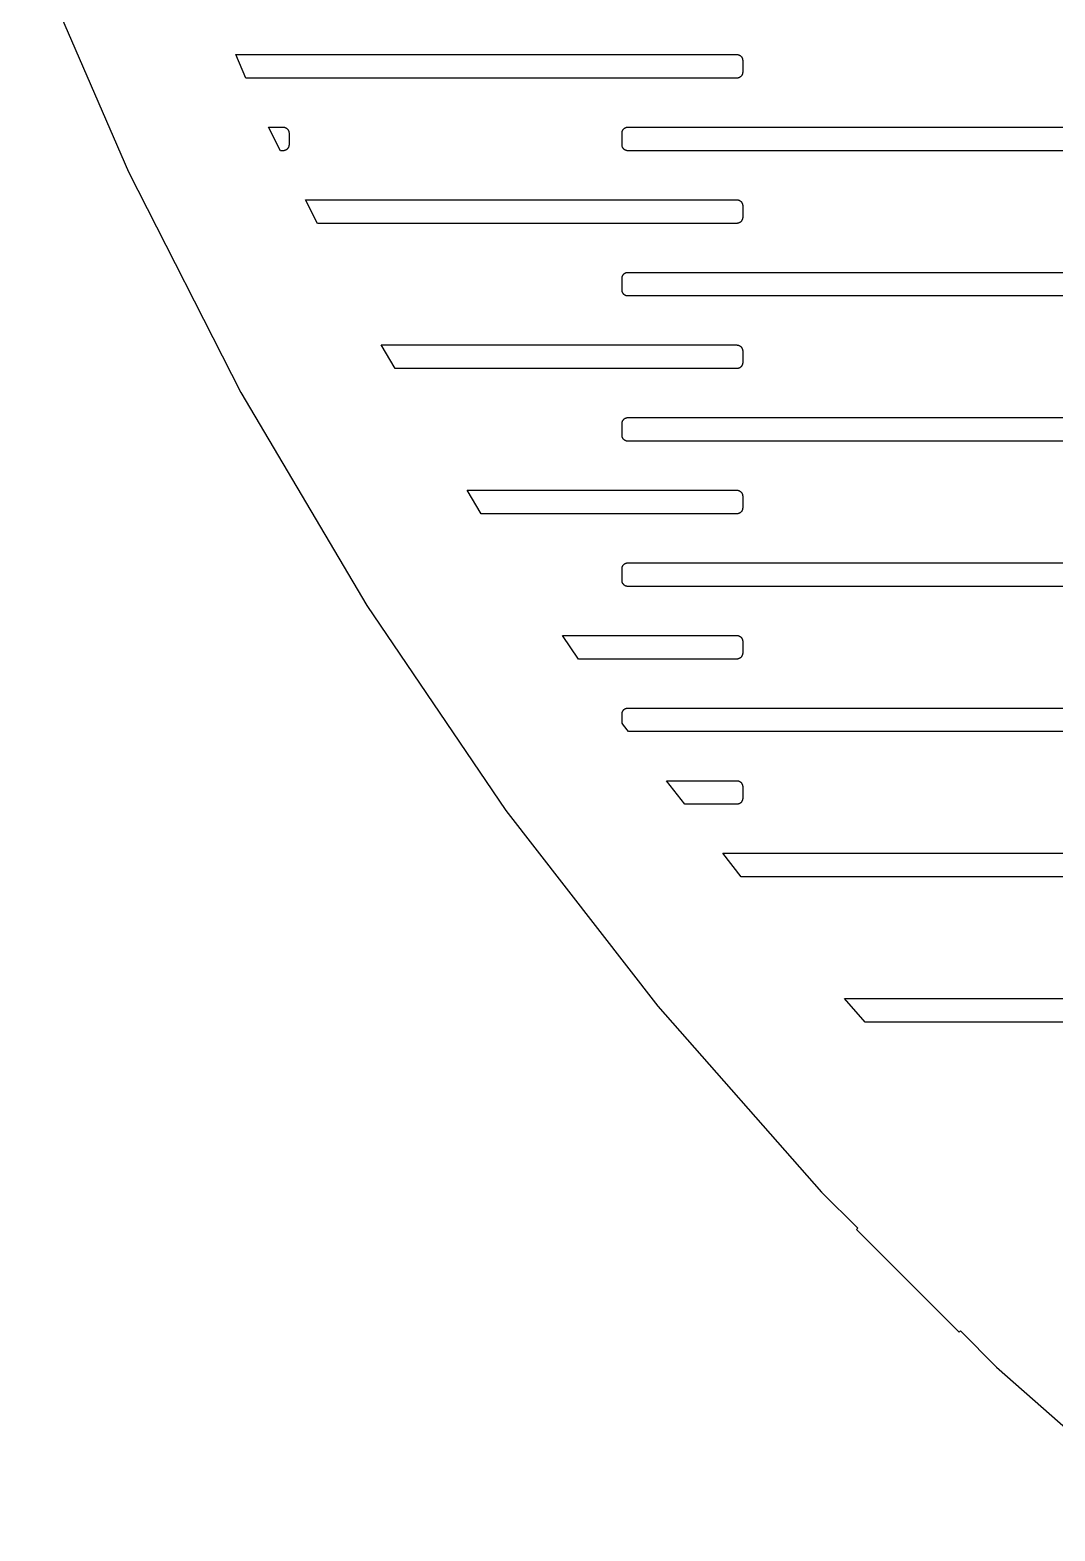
# Model space of a CAD drawing. Header units: metres. Extents: x -217 to 217, y -217 to 217.
# Drawn here: x -201.9 to -145.5, y -167.4 to -84.7 of the extents above; entities that cross this region are included whole.
import ezdxf

# ---------------------------------------------------------------- set-up
doc = ezdxf.new("R2010")
doc.units = ezdxf.units.M

msp = doc.modelspace()

# ---------------------------------------------------------------- linework, layer by layer
for p, q in [((-201.945, -79.9556), (-196.526, -92.4781)), ((-190.044, -87.3222), (-190.607, -86.0222)), ((-190.607, -86.0222), (-162.997, -86.0222)), ((-162.997, -86.0222), (-162.977, -86.0228)), ((-162.977, -86.0228), (-162.956, -86.0248)), ((-162.956, -86.0248), (-162.936, -86.028)), ((-162.936, -86.028), (-162.916, -86.0324)), ((-162.916, -86.0324), (-162.897, -86.0381)), ((-162.897, -86.0381), (-162.878, -86.045)), ((-162.878, -86.045), (-162.859, -86.0531)), ((-162.859, -86.0531), (-162.841, -86.0624)), ((-162.841, -86.0624), (-162.823, -86.0728)), ((-162.823, -86.0728), (-162.806, -86.0843)), ((-162.806, -86.0843), (-162.79, -86.0968)), ((-162.79, -86.0968), (-162.775, -86.1103)), ((-162.775, -86.1103), (-162.76, -86.1247)), ((-162.76, -86.1247), (-162.747, -86.14)), ((-162.747, -86.14), (-162.734, -86.1562)), ((-162.734, -86.1562), (-162.723, -86.173)), ((-162.723, -86.173), (-162.712, -86.1906)), ((-162.712, -86.1906), (-162.703, -86.2088)), ((-162.703, -86.2088), (-162.695, -86.2276)), ((-162.695, -86.2276), (-162.688, -86.2468)), ((-162.688, -86.2468), (-162.682, -86.2664)), ((-162.682, -86.2664), (-162.678, -86.2863)), ((-162.678, -86.2863), (-162.675, -86.3065)), ((-162.675, -86.3065), (-162.673, -86.3268)), ((-162.673, -86.3268), (-162.672, -86.3472)), ((-162.672, -86.3472), (-162.672, -86.9972)), ((-162.997, -87.3222), (-190.044, -87.3222)), ((-162.977, -87.3215), (-162.997, -87.3222)), ((-162.956, -87.3196), (-162.977, -87.3215)), ((-162.936, -87.3164), (-162.956, -87.3196)), ((-162.916, -87.312), (-162.936, -87.3164)), ((-162.897, -87.3063), (-162.916, -87.312)), ((-162.878, -87.2994), (-162.897, -87.3063)), ((-162.859, -87.2913), (-162.878, -87.2994)), ((-162.841, -87.282), (-162.859, -87.2913)), ((-162.823, -87.2716), (-162.841, -87.282)), ((-162.806, -87.2601), (-162.823, -87.2716)), ((-162.79, -87.2476), (-162.806, -87.2601)), ((-162.775, -87.2341), (-162.79, -87.2476)), ((-162.76, -87.2197), (-162.775, -87.2341)), ((-162.747, -87.2044), (-162.76, -87.2197)), ((-162.734, -87.1882), (-162.747, -87.2044)), ((-162.723, -87.1713), (-162.734, -87.1882)), ((-162.712, -87.1538), (-162.723, -87.1713)), ((-162.703, -87.1356), (-162.712, -87.1538)), ((-162.695, -87.1168), (-162.703, -87.1356)), ((-162.688, -87.0976), (-162.695, -87.1168)), ((-162.682, -87.078), (-162.688, -87.0976)), ((-162.678, -87.0581), (-162.682, -87.078)), ((-162.675, -87.0379), (-162.678, -87.0581)), ((-162.673, -87.0176), (-162.675, -87.0379)), ((-162.672, -86.9972), (-162.673, -87.0176)), ((-188.141, -91.3222), (-188.803, -90.0222)), ((-188.803, -90.0222), (-187.997, -90.0222)), ((-187.997, -90.0222), (-187.977, -90.0228)), ((-187.977, -90.0228), (-187.956, -90.0248)), ((-187.956, -90.0248), (-187.936, -90.028)), ((-187.936, -90.028), (-187.916, -90.0324)), ((-187.916, -90.0324), (-187.897, -90.0381)), ((-187.897, -90.0381), (-187.878, -90.045)), ((-187.878, -90.045), (-187.859, -90.0531)), ((-187.859, -90.0531), (-187.841, -90.0624)), ((-187.841, -90.0624), (-187.823, -90.0728)), ((-187.823, -90.0728), (-187.806, -90.0843)), ((-187.806, -90.0843), (-187.79, -90.0968)), ((-187.79, -90.0968), (-187.775, -90.1103)), ((-187.775, -90.1103), (-187.76, -90.1247)), ((-169.234, -90.1247), (-169.22, -90.1103)), ((-169.22, -90.1103), (-169.204, -90.0968)), ((-169.204, -90.0968), (-169.188, -90.0843)), ((-169.188, -90.0843), (-169.171, -90.0728)), ((-169.171, -90.0728), (-169.154, -90.0624)), ((-169.154, -90.0624), (-169.136, -90.0531)), ((-169.136, -90.0531), (-169.117, -90.045)), ((-169.117, -90.045), (-169.098, -90.0381)), ((-169.098, -90.0381), (-169.078, -90.0324)), ((-169.078, -90.0324), (-169.058, -90.028)), ((-169.058, -90.028), (-169.038, -90.0248)), ((-169.038, -90.0248), (-169.018, -90.0228)), ((-169.018, -90.0228), (-168.997, -90.0222)), ((-168.997, -90.0222), (-137.997, -90.0222)), ((-187.76, -90.1247), (-187.747, -90.14)), ((-187.747, -90.14), (-187.734, -90.1562)), ((-187.734, -90.1562), (-187.723, -90.173)), ((-187.723, -90.173), (-187.712, -90.1906)), ((-187.712, -90.1906), (-187.703, -90.2088)), ((-187.703, -90.2088), (-187.695, -90.2276)), ((-187.695, -90.2276), (-187.688, -90.2468)), ((-187.688, -90.2468), (-187.682, -90.2664)), ((-187.682, -90.2664), (-187.678, -90.2863)), ((-187.678, -90.2863), (-187.675, -90.3065)), ((-187.675, -90.3065), (-187.673, -90.3268)), ((-187.673, -90.3268), (-187.672, -90.3472)), ((-187.672, -90.3472), (-187.672, -90.9972)), ((-169.322, -90.3268), (-169.32, -90.3065)), ((-169.322, -90.3472), (-169.322, -90.3268)), ((-169.322, -90.9972), (-169.322, -90.3472)), ((-169.32, -90.3065), (-169.316, -90.2863)), ((-169.316, -90.2863), (-169.312, -90.2664)), ((-169.312, -90.2664), (-169.306, -90.2468)), ((-169.306, -90.2468), (-169.299, -90.2276)), ((-169.299, -90.2276), (-169.291, -90.2088)), ((-169.291, -90.2088), (-169.282, -90.1906)), ((-169.282, -90.1906), (-169.272, -90.173)), ((-169.272, -90.173), (-169.26, -90.1562)), ((-169.26, -90.1562), (-169.248, -90.14)), ((-169.248, -90.14), (-169.234, -90.1247)), ((-187.997, -91.3222), (-188.141, -91.3222)), ((-187.977, -91.3215), (-187.997, -91.3222)), ((-187.956, -91.3196), (-187.977, -91.3215)), ((-187.936, -91.3164), (-187.956, -91.3196)), ((-187.916, -91.312), (-187.936, -91.3164)), ((-187.897, -91.3063), (-187.916, -91.312)), ((-187.878, -91.2994), (-187.897, -91.3063)), ((-187.859, -91.2913), (-187.878, -91.2994)), ((-187.841, -91.282), (-187.859, -91.2913)), ((-187.823, -91.2716), (-187.841, -91.282)), ((-187.806, -91.2601), (-187.823, -91.2716)), ((-187.79, -91.2476), (-187.806, -91.2601)), ((-187.775, -91.2341), (-187.79, -91.2476)), ((-187.76, -91.2197), (-187.775, -91.2341)), ((-187.747, -91.2044), (-187.76, -91.2197)), ((-187.734, -91.1882), (-187.747, -91.2044)), ((-187.723, -91.1713), (-187.734, -91.1882)), ((-187.712, -91.1538), (-187.723, -91.1713)), ((-187.703, -91.1356), (-187.712, -91.1538)), ((-187.695, -91.1168), (-187.703, -91.1356)), ((-187.688, -91.0976), (-187.695, -91.1168)), ((-187.682, -91.078), (-187.688, -91.0976)), ((-187.678, -91.0581), (-187.682, -91.078)), ((-187.675, -91.0379), (-187.678, -91.0581)), ((-187.673, -91.0176), (-187.675, -91.0379)), ((-187.672, -90.9972), (-187.673, -91.0176)), ((-169.322, -91.0176), (-169.322, -90.9972)), ((-169.32, -91.0379), (-169.322, -91.0176)), ((-169.316, -91.0581), (-169.32, -91.0379)), ((-169.312, -91.078), (-169.316, -91.0581)), ((-169.306, -91.0976), (-169.312, -91.078)), ((-169.299, -91.1168), (-169.306, -91.0976)), ((-169.291, -91.1356), (-169.299, -91.1168)), ((-169.282, -91.1538), (-169.291, -91.1356)), ((-169.272, -91.1713), (-169.282, -91.1538)), ((-169.26, -91.1882), (-169.272, -91.1713)), ((-169.248, -91.2044), (-169.26, -91.1882)), ((-169.234, -91.2197), (-169.248, -91.2044)), ((-169.22, -91.2341), (-169.234, -91.2197)), ((-169.204, -91.2476), (-169.22, -91.2341)), ((-169.188, -91.2601), (-169.204, -91.2476)), ((-169.171, -91.2716), (-169.188, -91.2601)), ((-169.154, -91.282), (-169.171, -91.2716)), ((-169.136, -91.2913), (-169.154, -91.282)), ((-169.117, -91.2994), (-169.136, -91.2913)), ((-169.098, -91.3063), (-169.117, -91.2994)), ((-169.078, -91.312), (-169.098, -91.3063)), ((-169.058, -91.3164), (-169.078, -91.312)), ((-169.038, -91.3196), (-169.058, -91.3164)), ((-169.018, -91.3215), (-169.038, -91.3196)), ((-168.997, -91.3222), (-169.018, -91.3215)), ((-137.997, -91.3222), (-168.997, -91.3222)), ((-196.526, -92.4781), (-190.331, -104.636)), ((-186.103, -95.3222), (-186.765, -94.0222)), ((-186.765, -94.0222), (-162.997, -94.0222)), ((-162.997, -94.0222), (-162.977, -94.0228)), ((-162.977, -94.0228), (-162.956, -94.0248)), ((-162.956, -94.0248), (-162.936, -94.028)), ((-162.936, -94.028), (-162.916, -94.0324)), ((-162.916, -94.0324), (-162.897, -94.0381)), ((-162.897, -94.0381), (-162.878, -94.045)), ((-162.878, -94.045), (-162.859, -94.0531)), ((-162.859, -94.0531), (-162.841, -94.0624)), ((-162.841, -94.0624), (-162.823, -94.0728)), ((-162.823, -94.0728), (-162.806, -94.0843)), ((-162.806, -94.0843), (-162.79, -94.0968)), ((-162.79, -94.0968), (-162.775, -94.1103)), ((-162.775, -94.1103), (-162.76, -94.1247)), ((-162.76, -94.1247), (-162.747, -94.14)), ((-162.747, -94.14), (-162.734, -94.1562)), ((-162.734, -94.1562), (-162.723, -94.173)), ((-162.723, -94.173), (-162.712, -94.1906)), ((-162.712, -94.1906), (-162.703, -94.2088)), ((-162.703, -94.2088), (-162.695, -94.2276)), ((-162.695, -94.2276), (-162.688, -94.2468)), ((-162.688, -94.2468), (-162.682, -94.2664)), ((-162.682, -95.078), (-162.688, -95.0976)), ((-162.682, -94.2664), (-162.678, -94.2863)), ((-162.678, -95.0581), (-162.682, -95.078)), ((-162.678, -94.2863), (-162.675, -94.3065)), ((-162.675, -95.0379), (-162.678, -95.0581)), ((-162.675, -94.3065), (-162.673, -94.3268)), ((-162.673, -95.0176), (-162.675, -95.0379)), ((-162.673, -94.3268), (-162.672, -94.3472)), ((-162.672, -94.9972), (-162.673, -95.0176)), ((-162.672, -94.3472), (-162.672, -94.9972)), ((-162.997, -95.3222), (-186.103, -95.3222)), ((-162.977, -95.3215), (-162.997, -95.3222)), ((-162.956, -95.3196), (-162.977, -95.3215)), ((-162.936, -95.3164), (-162.956, -95.3196)), ((-162.916, -95.312), (-162.936, -95.3164)), ((-162.897, -95.3063), (-162.916, -95.312)), ((-162.878, -95.2994), (-162.897, -95.3063)), ((-162.859, -95.2913), (-162.878, -95.2994)), ((-162.841, -95.282), (-162.859, -95.2913)), ((-162.823, -95.2716), (-162.841, -95.282)), ((-162.806, -95.2601), (-162.823, -95.2716)), ((-162.79, -95.2476), (-162.806, -95.2601)), ((-162.775, -95.2341), (-162.79, -95.2476)), ((-162.76, -95.2197), (-162.775, -95.2341)), ((-162.747, -95.2044), (-162.76, -95.2197)), ((-162.734, -95.1882), (-162.747, -95.2044)), ((-162.723, -95.1713), (-162.734, -95.1882)), ((-162.712, -95.1538), (-162.723, -95.1713)), ((-162.703, -95.1356), (-162.712, -95.1538)), ((-162.695, -95.1168), (-162.703, -95.1356)), ((-162.688, -95.0976), (-162.695, -95.1168)), ((-169.322, -98.3268), (-169.32, -98.3065)), ((-169.322, -98.3472), (-169.322, -98.3268)), ((-169.322, -98.9972), (-169.322, -98.3472)), ((-169.32, -98.3065), (-169.316, -98.2863)), ((-169.316, -98.2863), (-169.312, -98.2664)), ((-169.312, -98.2664), (-169.306, -98.2468)), ((-169.306, -98.2468), (-169.299, -98.2276)), ((-169.299, -98.2276), (-169.291, -98.2088)), ((-169.291, -98.2088), (-169.282, -98.1906)), ((-169.282, -98.1906), (-169.272, -98.173)), ((-169.272, -98.173), (-169.26, -98.1562)), ((-169.26, -98.1562), (-169.248, -98.14)), ((-169.248, -98.14), (-169.234, -98.1247)), ((-169.234, -98.1247), (-169.22, -98.1103)), ((-169.22, -98.1103), (-169.204, -98.0968)), ((-169.204, -98.0968), (-169.188, -98.0843)), ((-169.188, -98.0843), (-169.171, -98.0728)), ((-169.171, -98.0728), (-169.154, -98.0624)), ((-169.154, -98.0624), (-169.136, -98.0531)), ((-169.136, -98.0531), (-169.117, -98.045)), ((-169.117, -98.045), (-169.098, -98.0381)), ((-169.098, -98.0381), (-169.078, -98.0324)), ((-169.078, -98.0324), (-169.058, -98.028)), ((-169.058, -98.028), (-169.038, -98.0248)), ((-169.038, -98.0248), (-169.018, -98.0228)), ((-169.018, -98.0228), (-168.997, -98.0222)), ((-168.997, -98.0222), (-137.997, -98.0222)), ((-169.322, -99.0176), (-169.322, -98.9972)), ((-169.32, -99.0379), (-169.322, -99.0176)), ((-169.316, -99.0581), (-169.32, -99.0379)), ((-169.312, -99.078), (-169.316, -99.0581)), ((-169.306, -99.0976), (-169.312, -99.078)), ((-169.299, -99.1168), (-169.306, -99.0976)), ((-169.291, -99.1356), (-169.299, -99.1168)), ((-169.282, -99.1538), (-169.291, -99.1356)), ((-169.272, -99.1713), (-169.282, -99.1538)), ((-169.26, -99.1882), (-169.272, -99.1713)), ((-169.248, -99.2044), (-169.26, -99.1882)), ((-169.234, -99.2197), (-169.248, -99.2044)), ((-169.22, -99.2341), (-169.234, -99.2197)), ((-169.204, -99.2476), (-169.22, -99.2341)), ((-169.188, -99.2601), (-169.204, -99.2476)), ((-169.171, -99.2716), (-169.188, -99.2601)), ((-169.154, -99.282), (-169.171, -99.2716)), ((-169.136, -99.2913), (-169.154, -99.282)), ((-169.117, -99.2994), (-169.136, -99.2913)), ((-169.098, -99.3063), (-169.117, -99.2994)), ((-169.078, -99.312), (-169.098, -99.3063)), ((-169.058, -99.3164), (-169.078, -99.312)), ((-169.038, -99.3196), (-169.058, -99.3164)), ((-169.018, -99.3215), (-169.038, -99.3196)), ((-168.997, -99.3222), (-169.018, -99.3215)), ((-137.997, -99.3222), (-168.997, -99.3222)), ((-181.818, -103.322), (-182.587, -102.022)), ((-182.587, -102.022), (-162.997, -102.022)), ((-162.997, -102.022), (-162.977, -102.023)), ((-162.977, -102.023), (-162.956, -102.025)), ((-162.956, -102.025), (-162.936, -102.028)), ((-162.936, -102.028), (-162.916, -102.032)), ((-162.916, -102.032), (-162.897, -102.038)), ((-162.897, -102.038), (-162.878, -102.045)), ((-162.878, -102.045), (-162.859, -102.053)), ((-162.859, -102.053), (-162.841, -102.062)), ((-162.841, -102.062), (-162.823, -102.073)), ((-162.823, -102.073), (-162.806, -102.084)), ((-162.806, -102.084), (-162.79, -102.097)), ((-162.79, -102.097), (-162.775, -102.11)), ((-162.775, -102.11), (-162.76, -102.125)), ((-162.76, -102.125), (-162.747, -102.14)), ((-162.747, -102.14), (-162.734, -102.156)), ((-162.734, -102.156), (-162.723, -102.173)), ((-162.723, -102.173), (-162.712, -102.191)), ((-162.712, -102.191), (-162.703, -102.209)), ((-162.703, -102.209), (-162.695, -102.228)), ((-162.695, -102.228), (-162.688, -102.247)), ((-162.688, -102.247), (-162.682, -102.266)), ((-162.682, -102.266), (-162.678, -102.286)), ((-162.678, -102.286), (-162.675, -102.306)), ((-162.675, -102.306), (-162.673, -102.327)), ((-162.673, -102.327), (-162.672, -102.347)), ((-162.672, -102.347), (-162.672, -102.997)), ((-162.997, -103.322), (-181.818, -103.322)), ((-162.977, -103.322), (-162.997, -103.322)), ((-162.956, -103.32), (-162.977, -103.322)), ((-162.936, -103.316), (-162.956, -103.32)), ((-162.916, -103.312), (-162.936, -103.316)), ((-162.897, -103.306), (-162.916, -103.312)), ((-162.878, -103.299), (-162.897, -103.306)), ((-162.859, -103.291), (-162.878, -103.299)), ((-162.841, -103.282), (-162.859, -103.291)), ((-162.823, -103.272), (-162.841, -103.282)), ((-162.806, -103.26), (-162.823, -103.272)), ((-162.79, -103.248), (-162.806, -103.26)), ((-162.775, -103.234), (-162.79, -103.248)), ((-162.76, -103.22), (-162.775, -103.234)), ((-162.747, -103.204), (-162.76, -103.22)), ((-162.734, -103.188), (-162.747, -103.204)), ((-162.723, -103.171), (-162.734, -103.188)), ((-162.712, -103.154), (-162.723, -103.171)), ((-162.703, -103.136), (-162.712, -103.154)), ((-162.695, -103.117), (-162.703, -103.136)), ((-162.688, -103.098), (-162.695, -103.117)), ((-162.682, -103.078), (-162.688, -103.098)), ((-162.678, -103.058), (-162.682, -103.078)), ((-162.675, -103.038), (-162.678, -103.058)), ((-162.673, -103.018), (-162.675, -103.038)), ((-162.672, -102.997), (-162.673, -103.018)), ((-190.331, -104.636), (-183.386, -116.38)), ((-169.322, -106.327), (-169.32, -106.306)), ((-169.322, -106.347), (-169.322, -106.327)), ((-169.322, -106.997), (-169.322, -106.347)), ((-169.32, -106.306), (-169.316, -106.286)), ((-169.316, -106.286), (-169.312, -106.266)), ((-169.312, -106.266), (-169.306, -106.247)), ((-169.306, -106.247), (-169.299, -106.228)), ((-169.299, -106.228), (-169.291, -106.209)), ((-169.291, -106.209), (-169.282, -106.191)), ((-169.282, -106.191), (-169.272, -106.173)), ((-169.272, -106.173), (-169.26, -106.156)), ((-169.26, -106.156), (-169.248, -106.14)), ((-169.248, -106.14), (-169.234, -106.125)), ((-169.234, -106.125), (-169.22, -106.11)), ((-169.22, -106.11), (-169.204, -106.097)), ((-169.204, -106.097), (-169.188, -106.084)), ((-169.188, -106.084), (-169.171, -106.073)), ((-169.171, -106.073), (-169.154, -106.062)), ((-169.154, -106.062), (-169.136, -106.053)), ((-169.136, -106.053), (-169.117, -106.045)), ((-169.117, -106.045), (-169.098, -106.038)), ((-169.098, -106.038), (-169.078, -106.032)), ((-169.078, -106.032), (-169.058, -106.028)), ((-169.058, -106.028), (-169.038, -106.025)), ((-169.038, -106.025), (-169.018, -106.023)), ((-169.018, -106.023), (-168.997, -106.022)), ((-168.997, -106.022), (-137.997, -106.022)), ((-169.322, -107.018), (-169.322, -106.997)), ((-169.32, -107.038), (-169.322, -107.018)), ((-169.316, -107.058), (-169.32, -107.038)), ((-169.312, -107.078), (-169.316, -107.058)), ((-169.306, -107.098), (-169.312, -107.078)), ((-169.299, -107.117), (-169.306, -107.098)), ((-169.291, -107.136), (-169.299, -107.117)), ((-169.282, -107.154), (-169.291, -107.136)), ((-169.272, -107.171), (-169.282, -107.154)), ((-169.26, -107.188), (-169.272, -107.171)), ((-169.248, -107.204), (-169.26, -107.188)), ((-169.234, -107.22), (-169.248, -107.204)), ((-169.22, -107.234), (-169.234, -107.22)), ((-169.204, -107.248), (-169.22, -107.234)), ((-169.188, -107.26), (-169.204, -107.248)), ((-169.171, -107.272), (-169.188, -107.26)), ((-169.154, -107.282), (-169.171, -107.272)), ((-169.136, -107.291), (-169.154, -107.282)), ((-169.117, -107.299), (-169.136, -107.291)), ((-169.098, -107.306), (-169.117, -107.299)), ((-169.078, -107.312), (-169.098, -107.306)), ((-169.058, -107.316), (-169.078, -107.312)), ((-169.038, -107.32), (-169.058, -107.316)), ((-169.018, -107.322), (-169.038, -107.32)), ((-168.997, -107.322), (-169.018, -107.322)), ((-137.997, -107.322), (-168.997, -107.322)), ((-177.087, -111.322), (-177.856, -110.022)), ((-177.856, -110.022), (-162.997, -110.022)), ((-162.997, -110.022), (-162.977, -110.023)), ((-162.977, -110.023), (-162.956, -110.025)), ((-162.956, -110.025), (-162.936, -110.028)), ((-162.936, -110.028), (-162.916, -110.032)), ((-162.916, -110.032), (-162.897, -110.038)), ((-162.897, -110.038), (-162.878, -110.045)), ((-162.878, -110.045), (-162.859, -110.053)), ((-162.859, -110.053), (-162.841, -110.062)), ((-162.841, -110.062), (-162.823, -110.073)), ((-162.823, -110.073), (-162.806, -110.084)), ((-162.806, -110.084), (-162.79, -110.097)), ((-162.79, -110.097), (-162.775, -110.11)), ((-162.775, -110.11), (-162.76, -110.125)), ((-162.76, -110.125), (-162.747, -110.14)), ((-162.747, -110.14), (-162.734, -110.156)), ((-162.734, -110.156), (-162.723, -110.173)), ((-162.723, -110.173), (-162.712, -110.191)), ((-162.712, -110.191), (-162.703, -110.209)), ((-162.703, -110.209), (-162.695, -110.228)), ((-162.695, -110.228), (-162.688, -110.247)), ((-162.688, -110.247), (-162.682, -110.266)), ((-162.682, -110.266), (-162.678, -110.286)), ((-162.678, -110.286), (-162.675, -110.306)), ((-162.675, -110.306), (-162.673, -110.327)), ((-162.673, -110.327), (-162.672, -110.347)), ((-162.672, -110.347), (-162.672, -110.997)), ((-162.997, -111.322), (-177.087, -111.322)), ((-162.977, -111.322), (-162.997, -111.322)), ((-162.956, -111.32), (-162.977, -111.322)), ((-162.936, -111.316), (-162.956, -111.32)), ((-162.916, -111.312), (-162.936, -111.316)), ((-162.897, -111.306), (-162.916, -111.312)), ((-162.878, -111.299), (-162.897, -111.306)), ((-162.859, -111.291), (-162.878, -111.299)), ((-162.841, -111.282), (-162.859, -111.291)), ((-162.823, -111.272), (-162.841, -111.282)), ((-162.806, -111.26), (-162.823, -111.272)), ((-162.79, -111.248), (-162.806, -111.26)), ((-162.775, -111.234), (-162.79, -111.248)), ((-162.76, -111.22), (-162.775, -111.234)), ((-162.747, -111.204), (-162.76, -111.22)), ((-162.734, -111.188), (-162.747, -111.204)), ((-162.723, -111.171), (-162.734, -111.188)), ((-162.712, -111.154), (-162.723, -111.171)), ((-162.703, -111.136), (-162.712, -111.154)), ((-162.695, -111.117), (-162.703, -111.136)), ((-162.688, -111.098), (-162.695, -111.117)), ((-162.682, -111.078), (-162.688, -111.098)), ((-162.678, -111.058), (-162.682, -111.078)), ((-162.675, -111.038), (-162.678, -111.058)), ((-162.673, -111.018), (-162.675, -111.038)), ((-162.672, -110.997), (-162.673, -111.018)), ((-169.22, -114.11), (-169.204, -114.097)), ((-169.204, -114.097), (-169.188, -114.084)), ((-169.188, -114.084), (-169.171, -114.073)), ((-169.171, -114.073), (-169.154, -114.062)), ((-169.154, -114.062), (-169.136, -114.053)), ((-169.136, -114.053), (-169.117, -114.045)), ((-169.117, -114.045), (-169.098, -114.038)), ((-169.098, -114.038), (-169.078, -114.032)), ((-169.078, -114.032), (-169.058, -114.028)), ((-169.058, -114.028), (-169.038, -114.025)), ((-169.038, -114.025), (-169.018, -114.023)), ((-169.018, -114.023), (-168.997, -114.022)), ((-168.997, -114.022), (-137.997, -114.022)), ((-169.322, -114.327), (-169.32, -114.306)), ((-169.322, -114.347), (-169.322, -114.327)), ((-169.322, -114.997), (-169.322, -114.347)), ((-169.32, -114.306), (-169.316, -114.286)), ((-169.316, -114.286), (-169.312, -114.266)), ((-169.312, -114.266), (-169.306, -114.247)), ((-169.306, -114.247), (-169.299, -114.228)), ((-169.299, -114.228), (-169.291, -114.209)), ((-169.291, -114.209), (-169.282, -114.191)), ((-169.282, -114.191), (-169.272, -114.173)), ((-169.272, -114.173), (-169.26, -114.156)), ((-169.26, -114.156), (-169.248, -114.14)), ((-169.248, -114.14), (-169.234, -114.125)), ((-169.234, -114.125), (-169.22, -114.11)), ((-169.322, -115.018), (-169.322, -114.997)), ((-169.32, -115.038), (-169.322, -115.018)), ((-169.316, -115.058), (-169.32, -115.038)), ((-169.312, -115.078), (-169.316, -115.058)), ((-169.306, -115.098), (-169.312, -115.078)), ((-169.299, -115.117), (-169.306, -115.098)), ((-169.291, -115.136), (-169.299, -115.117)), ((-169.282, -115.154), (-169.291, -115.136)), ((-169.272, -115.171), (-169.282, -115.154)), ((-169.26, -115.188), (-169.272, -115.171)), ((-169.248, -115.204), (-169.26, -115.188)), ((-169.234, -115.22), (-169.248, -115.204)), ((-169.22, -115.234), (-169.234, -115.22)), ((-169.204, -115.248), (-169.22, -115.234)), ((-169.188, -115.26), (-169.204, -115.248)), ((-169.171, -115.272), (-169.188, -115.26)), ((-169.154, -115.282), (-169.171, -115.272)), ((-169.136, -115.291), (-169.154, -115.282)), ((-169.117, -115.299), (-169.136, -115.291)), ((-169.098, -115.306), (-169.117, -115.299)), ((-169.078, -115.312), (-169.098, -115.306)), ((-169.058, -115.316), (-169.078, -115.312)), ((-169.038, -115.32), (-169.058, -115.316)), ((-169.018, -115.322), (-169.038, -115.32)), ((-168.997, -115.322), (-169.018, -115.322)), ((-137.997, -115.322), (-168.997, -115.322)), ((-183.386, -116.38), (-175.716, -127.665)), ((-171.718, -119.322), (-172.602, -118.022)), ((-172.602, -118.022), (-162.997, -118.022)), ((-162.997, -118.022), (-162.977, -118.023)), ((-162.977, -118.023), (-162.956, -118.025)), ((-162.956, -118.025), (-162.936, -118.028)), ((-162.936, -118.028), (-162.916, -118.032)), ((-162.916, -118.032), (-162.897, -118.038)), ((-162.897, -118.038), (-162.878, -118.045)), ((-162.878, -118.045), (-162.859, -118.053)), ((-162.859, -118.053), (-162.841, -118.062)), ((-162.841, -118.062), (-162.823, -118.073)), ((-162.823, -118.073), (-162.806, -118.084)), ((-162.806, -118.084), (-162.79, -118.097)), ((-162.79, -118.097), (-162.775, -118.11)), ((-162.775, -118.11), (-162.76, -118.125)), ((-162.76, -118.125), (-162.747, -118.14)), ((-162.747, -118.14), (-162.734, -118.156)), ((-162.734, -118.156), (-162.723, -118.173)), ((-162.723, -118.173), (-162.712, -118.191)), ((-162.712, -118.191), (-162.703, -118.209)), ((-162.703, -118.209), (-162.695, -118.228)), ((-162.695, -118.228), (-162.688, -118.247)), ((-162.688, -118.247), (-162.682, -118.266)), ((-162.682, -118.266), (-162.678, -118.286)), ((-162.678, -119.058), (-162.682, -119.078)), ((-162.678, -118.286), (-162.675, -118.306)), ((-162.675, -119.038), (-162.678, -119.058)), ((-162.675, -118.306), (-162.673, -118.327)), ((-162.673, -119.018), (-162.675, -119.038)), ((-162.673, -118.327), (-162.672, -118.347)), ((-162.672, -118.997), (-162.673, -119.018)), ((-162.672, -118.347), (-162.672, -118.997)), ((-162.997, -119.322), (-171.718, -119.322)), ((-162.977, -119.322), (-162.997, -119.322)), ((-162.956, -119.32), (-162.977, -119.322)), ((-162.936, -119.316), (-162.956, -119.32)), ((-162.916, -119.312), (-162.936, -119.316)), ((-162.897, -119.306), (-162.916, -119.312)), ((-162.878, -119.299), (-162.897, -119.306)), ((-162.859, -119.291), (-162.878, -119.299)), ((-162.841, -119.282), (-162.859, -119.291)), ((-162.823, -119.272), (-162.841, -119.282)), ((-162.806, -119.26), (-162.823, -119.272)), ((-162.79, -119.248), (-162.806, -119.26)), ((-162.775, -119.234), (-162.79, -119.248)), ((-162.76, -119.22), (-162.775, -119.234)), ((-162.747, -119.204), (-162.76, -119.22)), ((-162.734, -119.188), (-162.747, -119.204)), ((-162.723, -119.171), (-162.734, -119.188)), ((-162.712, -119.154), (-162.723, -119.171)), ((-162.703, -119.136), (-162.712, -119.154)), ((-162.695, -119.117), (-162.703, -119.136)), ((-162.688, -119.098), (-162.695, -119.117)), ((-162.682, -119.078), (-162.688, -119.098)), ((-169.322, -122.327), (-169.32, -122.306)), ((-169.322, -122.347), (-169.322, -122.327)), ((-169.322, -122.848), (-169.322, -122.347)), ((-169.32, -122.306), (-169.316, -122.286)), ((-169.316, -122.286), (-169.312, -122.266)), ((-169.312, -122.266), (-169.306, -122.247)), ((-169.306, -122.247), (-169.299, -122.228)), ((-169.299, -122.228), (-169.291, -122.209)), ((-169.291, -122.209), (-169.282, -122.191)), ((-169.282, -122.191), (-169.272, -122.173)), ((-169.272, -122.173), (-169.26, -122.156)), ((-169.26, -122.156), (-169.248, -122.14)), ((-169.248, -122.14), (-169.234, -122.125)), ((-169.234, -122.125), (-169.22, -122.11)), ((-169.22, -122.11), (-169.204, -122.097)), ((-169.204, -122.097), (-169.188, -122.084)), ((-169.188, -122.084), (-169.171, -122.073)), ((-169.171, -122.073), (-169.154, -122.062)), ((-169.154, -122.062), (-169.136, -122.053)), ((-169.136, -122.053), (-169.117, -122.045)), ((-169.117, -122.045), (-169.098, -122.038)), ((-169.098, -122.038), (-169.078, -122.032)), ((-169.078, -122.032), (-169.058, -122.028)), ((-169.058, -122.028), (-169.038, -122.025)), ((-169.038, -122.025), (-169.018, -122.023)), ((-169.018, -122.023), (-168.997, -122.022)), ((-168.997, -122.022), (-137.997, -122.022)), ((-169.244, -122.963), (-169.322, -122.848)), ((-168.965, -123.322), (-169.244, -122.963)), ((-137.997, -123.322), (-168.965, -123.322)), ((-165.863, -127.322), (-166.871, -126.022)), ((-166.871, -126.022), (-162.997, -126.022)), ((-162.997, -126.022), (-162.977, -126.023)), ((-162.977, -126.023), (-162.956, -126.025)), ((-162.956, -126.025), (-162.936, -126.028)), ((-162.936, -126.028), (-162.916, -126.032)), ((-162.916, -126.032), (-162.897, -126.038)), ((-162.897, -126.038), (-162.878, -126.045)), ((-162.878, -126.045), (-162.859, -126.053)), ((-162.859, -126.053), (-162.841, -126.062)), ((-162.841, -126.062), (-162.823, -126.073)), ((-162.823, -126.073), (-162.806, -126.084)), ((-162.806, -126.084), (-162.79, -126.097)), ((-162.79, -126.097), (-162.775, -126.11)), ((-162.775, -126.11), (-162.76, -126.125)), ((-162.76, -126.125), (-162.747, -126.14)), ((-162.747, -126.14), (-162.734, -126.156)), ((-162.734, -126.156), (-162.723, -126.173)), ((-162.723, -126.173), (-162.712, -126.191)), ((-162.712, -126.191), (-162.703, -126.209)), ((-162.703, -126.209), (-162.695, -126.228)), ((-162.695, -126.228), (-162.688, -126.247)), ((-162.688, -126.247), (-162.682, -126.266)), ((-162.682, -126.266), (-162.678, -126.286)), ((-162.678, -126.286), (-162.675, -126.306)), ((-162.675, -126.306), (-162.673, -126.327)), ((-162.673, -126.327), (-162.672, -126.347)), ((-162.672, -126.347), (-162.672, -126.997)), ((-162.997, -127.322), (-165.863, -127.322)), ((-162.977, -127.322), (-162.997, -127.322)), ((-162.956, -127.32), (-162.977, -127.322)), ((-162.936, -127.316), (-162.956, -127.32)), ((-162.916, -127.312), (-162.936, -127.316)), ((-162.897, -127.306), (-162.916, -127.312)), ((-162.878, -127.299), (-162.897, -127.306)), ((-162.859, -127.291), (-162.878, -127.299)), ((-162.841, -127.282), (-162.859, -127.291)), ((-162.823, -127.272), (-162.841, -127.282)), ((-162.806, -127.26), (-162.823, -127.272)), ((-162.79, -127.248), (-162.806, -127.26)), ((-162.775, -127.234), (-162.79, -127.248)), ((-162.76, -127.22), (-162.775, -127.234)), ((-162.747, -127.204), (-162.76, -127.22)), ((-162.734, -127.188), (-162.747, -127.204)), ((-162.723, -127.171), (-162.734, -127.188)), ((-162.712, -127.154), (-162.723, -127.171)), ((-162.703, -127.136), (-162.712, -127.154)), ((-162.695, -127.117), (-162.703, -127.136)), ((-162.688, -127.098), (-162.695, -127.117)), ((-162.682, -127.078), (-162.688, -127.098)), ((-162.678, -127.058), (-162.682, -127.078)), ((-162.675, -127.038), (-162.678, -127.058)), ((-162.673, -127.018), (-162.675, -127.038)), ((-162.672, -126.997), (-162.673, -127.018)), ((-175.716, -127.665), (-167.353, -138.447)), ((-162.76, -131.322), (-163.768, -130.022)), ((-163.768, -130.022), (-137.997, -130.022)), ((-137.997, -131.322), (-162.76, -131.322)), ((-155.922, -139.322), (-157.068, -138.022)), ((-157.068, -138.022), (-143.679, -138.022)), ((-167.353, -138.447), (-158.33, -148.682)), ((-144.979, -139.322), (-155.922, -139.322)), ((-158.33, -148.682), (-156.334, -150.677)), ((-156.334, -150.677), (-156.41, -150.753)), ((-156.41, -150.753), (-150.753, -156.41)), ((-150.753, -156.41), (-150.677, -156.334)), ((-150.677, -156.334), (-148.682, -158.33)), ((-148.682, -158.33), (-138.447, -167.353))]:
    msp.add_line(p, q)

doc.saveas('drawing.dxf')
